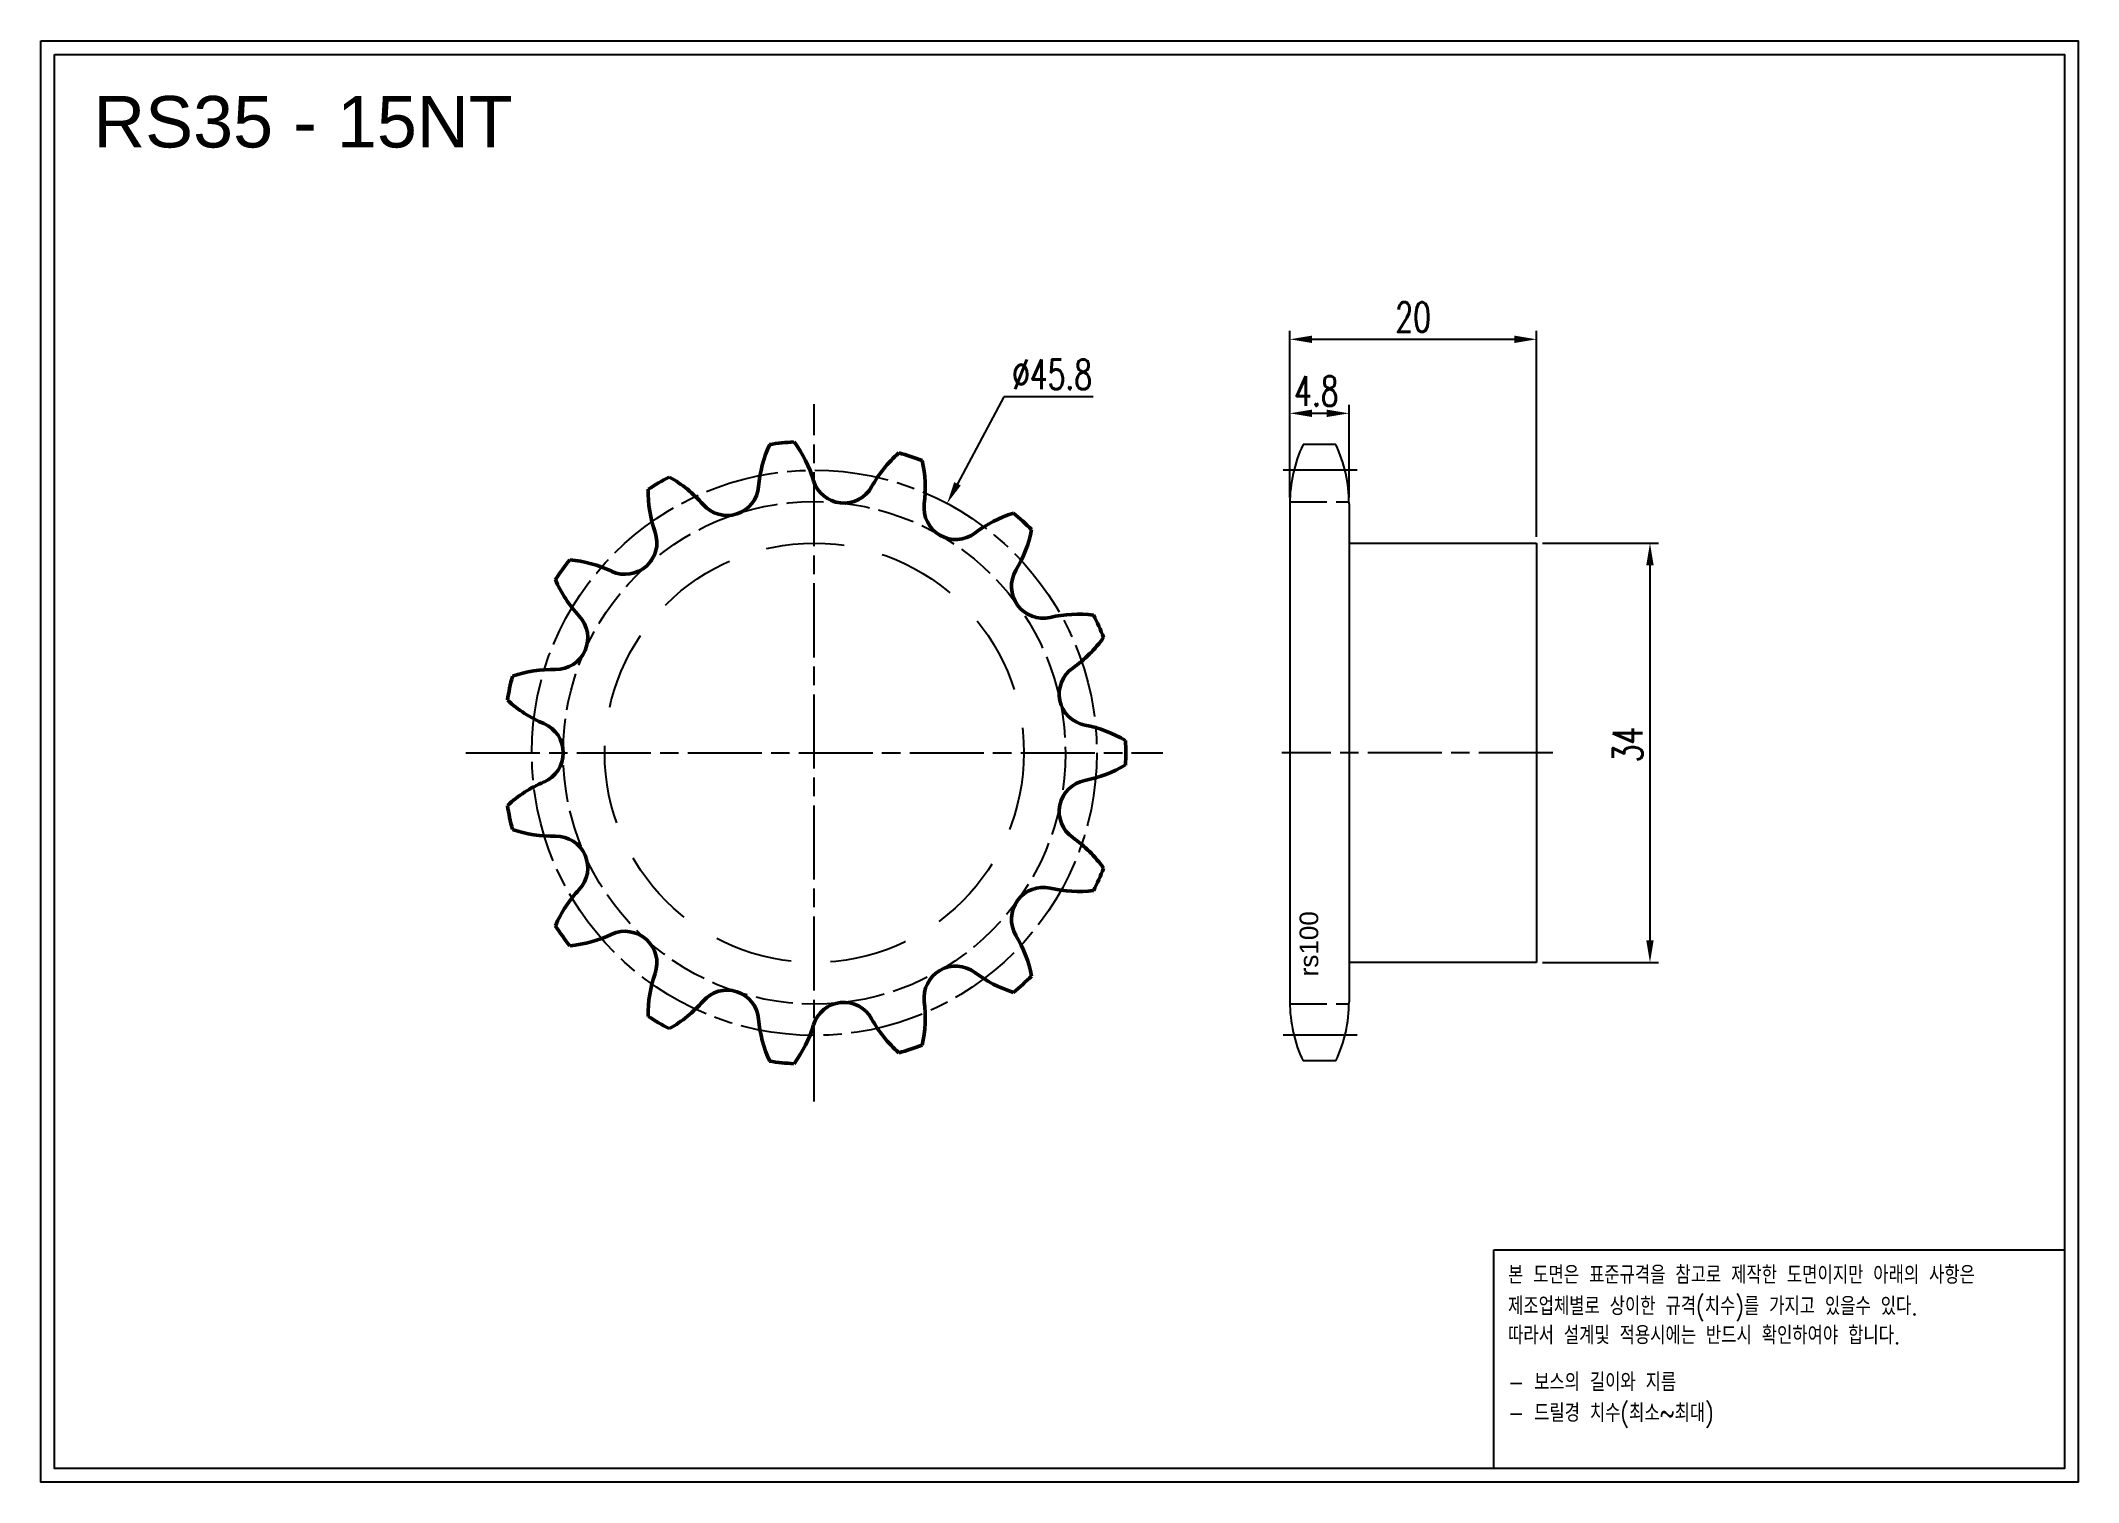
# Model space of a CAD drawing. Header units: millimetres. Extents: x -44268 to -44103, y 1089 to 1206.
import ezdxf

# ---------------------------------------------------------------- set-up
doc = ezdxf.new("R2010")
doc.units = ezdxf.units.MM
for name, pattern in [('AM_ISO02W050', [7.5, 6, -1.5]), ('AM_ISO02W050x2', [3.75, 3, -0.75]), ('AM_ISO08W050', [18, 12, -1.5, 3, -1.5]), ('AM_ISO08W050x2', [9, 6, -0.75, 1.5, -0.75]), ('HIDDEN', [9.525, 6.35, -3.175])]:
    doc.linetypes.add(name, pattern=pattern)
for name, color, linetype, lineweight in [('AM_0N', 7, 'Continuous', 50), ('AM_3N', 6, 'AM_ISO02W050', 25), ('AM_7', 4, 'AM_ISO08W050', 25), ('AM_7N', 4, 'AM_ISO08W050', 25)]:
    doc.layers.add(name, color=color, linetype=linetype, lineweight=lineweight)
doc.layers.add('HL', color=2, linetype='HIDDEN')
doc.layers.add('S-DIM', color=7, linetype='Continuous')
doc.styles.add('HAN', font='ROMANS.shx', dxfattribs={"width": 0.7, "bigfont": 'whgtxt.shx'})
doc.styles.add('HSG', font='SIMPLEX.shx', dxfattribs={"width": 0.7, "bigfont": 'HSG.shx'})
doc.styles.get("Standard").update_dxf_attribs({"font": 'arial.ttf'})
doc.dimstyles.new('APP3', dxfattribs={"dimtxt": 2.4, "dimasz": 1.8, "dimexe": 0.7, "dimexo": 0.5, "dimgap": 0.6, "dimtad": 1, "dimtoh": 1, "dimdec": 1, "dimrnd": 0.01, "dimzin": 9, "dimdsep": 46, "dimtxsty": 'HSG', "dimcen": 0, "dimclrd": 1, "dimclre": 1, "dimclrt": 256, "dimazin": 2, "dimtp": 1, "dimtm": 1, "dimtfac": 0.5, "dimtdec": 1, "dimtofl": 0, "dimtmove": 0, "dimatfit": 3, "dimfxl": 0, "dimtvp": 1, "dimtolj": 2, "dimlwd": -1, "dimlwe": -1, "dimarcsym": 0})
doc.dimstyles.new('APP3$0', dxfattribs={"dimtxt": 2.4, "dimasz": 1.8, "dimexe": 0.7, "dimexo": 0.5, "dimgap": 0.6, "dimtad": 1, "dimtoh": 1, "dimdec": 1, "dimrnd": 0.01, "dimzin": 9, "dimdsep": 46, "dimtxsty": 'HSG', "dimcen": 0, "dimclrd": 1, "dimclre": 1, "dimclrt": 256, "dimazin": 2, "dimtp": 1, "dimtm": 1, "dimtfac": 0.5, "dimtdec": 1, "dimtofl": 0, "dimtmove": 0, "dimatfit": 3, "dimfxl": 0, "dimtvp": 1, "dimtolj": 2, "dimlwd": -1, "dimlwe": -1, "dimarcsym": 0})

# ---------------------------------------------------------------- blocks, each defined once
blk = doc.blocks.new('*D1')
at = {"layer": 'Defpoints', "color": 0, "transparency": 16777216}
for p in [(-44147.13, 1165.13), (-44147.13, 1131.13), (-44137.92, 1131.13)]:
    blk.add_point(p, dxfattribs=at)
at = {"layer": 'S-DIM', "color": 1, "transparency": 16777216}
for p, q in [((-44146.63, 1165.13), (-44137.22, 1165.13)), ((-44137.92, 1163.33), (-44137.92, 1132.93)), ((-44146.63, 1131.13), (-44137.22, 1131.13))]:
    blk.add_line(p, q, dxfattribs=at)
for points in [[(-44138.22, 1163.33), (-44137.62, 1163.33), (-44137.92, 1165.13)], [(-44138.22, 1132.93), (-44137.62, 1132.93), (-44137.92, 1131.13)]]:
    blk.add_solid(points, dxfattribs=at)
at = {"layer": 'S-DIM', "transparency": 16777216, "insert": (-44139.72, 1148.8), "char_height": 2.4, "attachment_point": 5, "rotation": 90, "style": 'HSG'}
blk.add_mtext('\\A2;34', dxfattribs=at)
blk = doc.blocks.new('*D2')
at = {"layer": 'Defpoints', "color": 0, "transparency": 16777216}
for p in [(-44162.33, 1175.65), (-44167.13, 1168.32), (-44162.33, 1168.32)]:
    blk.add_point(p, dxfattribs=at)
at = {"layer": 'S-DIM', "color": 1, "transparency": 16777216}
for p, q in [((-44167.13, 1168.82), (-44167.13, 1176.35)), ((-44165.33, 1175.65), (-44164.13, 1175.65)), ((-44162.33, 1168.82), (-44162.33, 1176.35))]:
    blk.add_line(p, q, dxfattribs=at)
for points in [[(-44165.33, 1175.95), (-44165.33, 1175.35), (-44167.13, 1175.65)], [(-44164.13, 1175.95), (-44164.13, 1175.35), (-44162.33, 1175.65)]]:
    blk.add_solid(points, dxfattribs=at)
at = {"layer": 'S-DIM', "transparency": 16777216, "insert": (-44164.98, 1177.45), "char_height": 2.4, "attachment_point": 5, "style": 'HSG'}
blk.add_mtext('\\A2;4.8', dxfattribs=at)
blk = doc.blocks.new('*D3')
at = {"layer": 'Defpoints', "color": 0, "transparency": 16777216}
for p in [(-44147.13, 1181.65), (-44167.13, 1168.32), (-44147.13, 1165.13)]:
    blk.add_point(p, dxfattribs=at)
at = {"layer": 'S-DIM', "color": 1, "transparency": 16777216}
for p, q in [((-44167.13, 1168.82), (-44167.13, 1182.35)), ((-44165.33, 1181.65), (-44148.93, 1181.65)), ((-44147.13, 1165.63), (-44147.13, 1182.35))]:
    blk.add_line(p, q, dxfattribs=at)
for points in [[(-44165.33, 1181.95), (-44165.33, 1181.35), (-44167.13, 1181.65)], [(-44148.93, 1181.95), (-44148.93, 1181.35), (-44147.13, 1181.65)]]:
    blk.add_solid(points, dxfattribs=at)
at = {"layer": 'S-DIM', "transparency": 16777216, "insert": (-44157.13, 1183.45), "char_height": 2.4, "attachment_point": 5, "style": 'HSG'}
blk.add_mtext('\\A2;20', dxfattribs=at)
blk = doc.blocks.new('*D4')
at = {"layer": 'Defpoints', "color": 0, "transparency": 16777216}
for p in [(-44194.93, 1168.35), (-44216.46, 1127.91)]:
    blk.add_point(p, dxfattribs=at)
at = {"layer": 'S-DIM', "color": 1, "transparency": 16777216}
for p, q in [((-44190.33, 1177), (-44194.08, 1169.94)), ((-44183.09, 1177), (-44190.33, 1177))]:
    blk.add_line(p, q, dxfattribs=at)
blk.add_solid([(-44194.35, 1170.08), (-44193.82, 1169.8), (-44194.93, 1168.35)], dxfattribs=at)
at = {"layer": 'S-DIM', "transparency": 16777216, "insert": (-44186.41, 1178.8), "char_height": 2.4, "attachment_point": 5, "style": 'HSG'}
blk.add_mtext('\\A2;∅45.8', dxfattribs=at)
blk = doc.blocks.new('notice1')
at = {"color": 4}
blk.add_lwpolyline([(-22142.12, 1735.9), (-22053.8, 1735.9), (-22053.8, 1702.07), (-22142.12, 1702.07)], close=True, dxfattribs=at)
at = {"color": 4, "style": 'HAN', "width": 0.8}
for s, p in [('본 도면은 표준규격을 참고로 제작한 도면이지만 아래의 사항은', (-22139.9, 1730.62)), ('제조업체별로 상이한 규격(치수)를 가지고 있을수 있다.', (-22139.9, 1725.78)), ('따라서 설계및 적용시에는 반드시 확인하여야 합니다.', (-22139.9, 1721.28)), ('- 보스의 길이와 지름', (-22139.9, 1714.03)), ('- 드릴경 치수(최소~최대)', (-22139.9, 1709.27))]:
    blk.add_text(s, height=2.7949, dxfattribs=at).set_placement(p)

msp = doc.modelspace()

# ---------------------------------------------------------------- linework, layer by layer
for p, q in [((-44163.4, 1173.12), (-44166.05, 1173.12)), ((-44167.13, 1168.32), (-44167.13, 1127.95)), ((-44162.33, 1168.32), (-44162.33, 1127.95)), ((-44162.33, 1165.13), (-44147.13, 1165.13)), ((-44147.13, 1165.13), (-44147.13, 1131.13)), ((-44147.13, 1131.13), (-44162.33, 1131.13)), ((-44163.4, 1123.15), (-44166.05, 1123.15))]:
    msp.add_line(p, q)
for points in [[(-44268.44, 1205.85), (-44103.18, 1205.85), (-44103.18, 1089), (-44268.44, 1089)], [(-44267.33, 1204.74), (-44104.3, 1204.74), (-44104.3, 1090.12), (-44267.33, 1090.12)]]:
    msp.add_lwpolyline(points, close=True)
for centre, start, end in [((-44155.83, 1168.32), 154.8633, 180), ((-44173.63, 1168.32), 0, 25.1367), ((-44155.83, 1127.95), 180, 205.1367), ((-44173.63, 1127.95), 334.8633, 0)]:
    msp.add_arc(centre, 11.3, start, end)
at = {"layer": 'AM_0N'}
for centre, radius, start, end in [((-44205.7, 1148.13), 25.26, 93.7451, 98.2549), ((-44215.66, 1167.16), 10.36, 17, 36.6301), ((-44199.9, 1168.81), 10.36, 155.3699, 175), ((-44191.99, 1164.67), 10.36, 131.3699, 151), ((-44205.7, 1148.13), 25.26, 69.7451, 74.2549), ((-44207.06, 1169.57), 10.36, 353, 12.6301), ((-44205.7, 1148.13), 25.26, 117.7451, 122.2549), ((-44222.54, 1161.46), 10.36, 41, 60.6301), ((-44203.3, 1170.94), 2.57, 197, 331), ((-44208.82, 1169.38), 10.36, 179.3699, 199), ((-44212.78, 1169.94), 2.57, 221, 355), ((-44194.23, 1167.99), 2.57, 173, 307), ((-44186.45, 1157.67), 10.36, 107.3699, 127), ((-44205.7, 1148.13), 25.26, 45.7451, 50.2549), ((-44221.04, 1165.17), 2.57, 245, 19), ((-44198.23, 1168.27), 10.36, 329, 348.6301), ((-44205.7, 1148.13), 25.26, 141.7451, 146.2549), ((-44226.5, 1153.46), 10.36, 65, 84.6301), ((-44217.19, 1166.28), 10.36, 203.3699, 223), ((-44187.14, 1161.61), 2.57, 149, 283), ((-44226.64, 1157.46), 2.57, 269, 43), ((-44184.24, 1149.01), 10.36, 83.3699, 103), ((-44205.7, 1148.13), 25.26, 21.7451, 26.2549), ((-44190.68, 1163.49), 10.36, 305, 324.6301), ((-44205.7, 1148.13), 25.26, 165.7451, 170.2549), ((-44226.87, 1144.53), 10.36, 89, 108.6301), ((-44183.27, 1152.9), 2.57, 125, 259), ((-44223.58, 1160.03), 10.36, 227.3699, 247), ((-44228.63, 1148.13), 2.57, 293, 67), ((-44185.73, 1140.21), 10.36, 59.3699, 79), ((-44205.7, 1148.13), 25.26, 357.7451, 2.2549), ((-44185.73, 1156.06), 10.36, 281, 300.6301), ((-44223.58, 1136.23), 10.36, 113, 132.6301), ((-44183.27, 1143.36), 2.57, 101, 235), ((-44205.7, 1148.13), 25.26, 189.7451, 194.2549), ((-44226.87, 1151.73), 10.36, 251.3699, 271), ((-44226.64, 1138.8), 2.57, 317, 91), ((-44190.68, 1132.77), 10.36, 35.3699, 55), ((-44205.7, 1148.13), 25.26, 333.7451, 338.2549), ((-44217.19, 1129.99), 10.36, 137, 156.6301), ((-44187.14, 1134.65), 2.57, 77, 211), ((-44184.24, 1147.25), 10.36, 257, 276.6301), ((-44205.7, 1148.13), 25.26, 213.7451, 218.2549), ((-44221.04, 1131.09), 2.57, 341, 115), ((-44226.5, 1142.81), 10.36, 275.3699, 295), ((-44198.23, 1127.99), 10.36, 11.3699, 31), ((-44194.23, 1128.27), 2.57, 53, 187), ((-44208.82, 1126.88), 10.36, 161, 180.6301), ((-44212.78, 1126.32), 2.57, 5, 139), ((-44186.45, 1138.6), 10.36, 233, 252.6301), ((-44205.7, 1148.13), 25.26, 309.7451, 314.2549), ((-44222.54, 1134.8), 10.36, 299.3699, 319), ((-44203.3, 1125.33), 2.57, 29, 163), ((-44207.06, 1126.7), 10.36, 347.3699, 7), ((-44205.7, 1148.13), 25.26, 237.7451, 242.2549), ((-44199.9, 1127.45), 10.36, 185, 204.6301), ((-44215.66, 1129.11), 10.36, 323.3699, 343), ((-44191.99, 1131.59), 10.36, 209, 228.6301), ((-44205.7, 1148.13), 25.26, 285.7451, 290.2549), ((-44205.7, 1148.13), 25.26, 261.7451, 266.2549)]:
    msp.add_arc(centre, radius, start, end, dxfattribs=at)
at = {"layer": 'AM_3N', "linetype": 'AM_ISO02W050x2'}
for p, q in [((-44167.13, 1168.47), (-44162.33, 1168.47)), ((-44167.13, 1127.79), (-44162.33, 1127.79))]:
    msp.add_line(p, q, dxfattribs=at)
msp.add_circle((-44205.7, 1148.13), 20.37, dxfattribs=at)
at = {"layer": 'AM_7', "linetype": 'AM_ISO08W050x2'}
for p, q in [((-44161.67, 1171.04), (-44167.78, 1171.04)), ((-44145.8, 1148.13), (-44167.78, 1148.13)), ((-44161.67, 1125.23), (-44167.78, 1125.23))]:
    msp.add_line(p, q, dxfattribs=at)
msp.add_circle((-44205.7, 1148.13), 22.91, dxfattribs=at)
at = {"layer": 'AM_7N', "linetype": 'AM_ISO08W050x2'}
for p, q in [((-44205.7, 1119.87), (-44205.7, 1176.4)), ((-44233.96, 1148.13), (-44177.43, 1148.13))]:
    msp.add_line(p, q, dxfattribs=at)
at = {"layer": 'HL'}
msp.add_circle((-44205.7, 1148.13), 17, dxfattribs=at)

# ---------------------------------------------------------------- block references
at = {"xscale": 0.52416, "yscale": 0.52416, "zscale": 0.52416}
msp.add_blockref('notice1', (-32544.58, 197.96), dxfattribs=at)

# ---------------------------------------------------------------- texts
msp.add_text('RS35 - 15NT', height=4.1731).set_placement((-44264.18, 1197.2))
at = {"insert": (-44166.34, 1130.01), "char_height": 1.512, "width": 6.5009, "attachment_point": 1, "rotation": 90}
msp.add_mtext('rs100', dxfattribs=at)

# ---------------------------------------------------------------- dimensions: what is measured, and where the dimension line sits
at = {"layer": 'S-DIM'}
dim = msp.add_linear_dim(base=(-44147.13, 1181.65), p1=(-44167.13, 1168.32), p2=(-44147.13, 1165.13), dimstyle='APP3$0', dxfattribs=at)
dim.commit()
dim.dimension.update_dxf_attribs({"geometry": '*D3', "text_midpoint": (-44157.13, 1183.45)})
dim = msp.add_diameter_dim_2p(p1=(-44216.46, 1127.91), p2=(-44194.93, 1168.35), dimstyle='APP3', dxfattribs=at)
dim.commit()
dim.dimension.update_dxf_attribs({"geometry": '*D4', "text_midpoint": (-44186.41, 1177), "dimtype": 131})
dim = msp.add_linear_dim(base=(-44162.33, 1175.65), p1=(-44167.13, 1168.32), p2=(-44162.33, 1168.32), dimstyle='APP3$0', dxfattribs=at)
dim.commit()
dim.dimension.update_dxf_attribs({"geometry": '*D2', "text_midpoint": (-44164.98, 1175.65), "dimtype": 128})
dim = msp.add_linear_dim(base=(-44137.92, 1131.13), p1=(-44147.13, 1165.13), p2=(-44147.13, 1131.13), angle=90, dimstyle='APP3$0', dxfattribs=at)
dim.commit()
dim.dimension.update_dxf_attribs({"geometry": '*D1', "text_midpoint": (-44137.92, 1148.8), "dimtype": 128})

doc.saveas('drawing.dxf')
